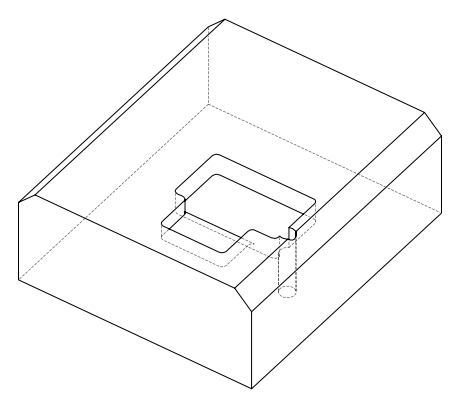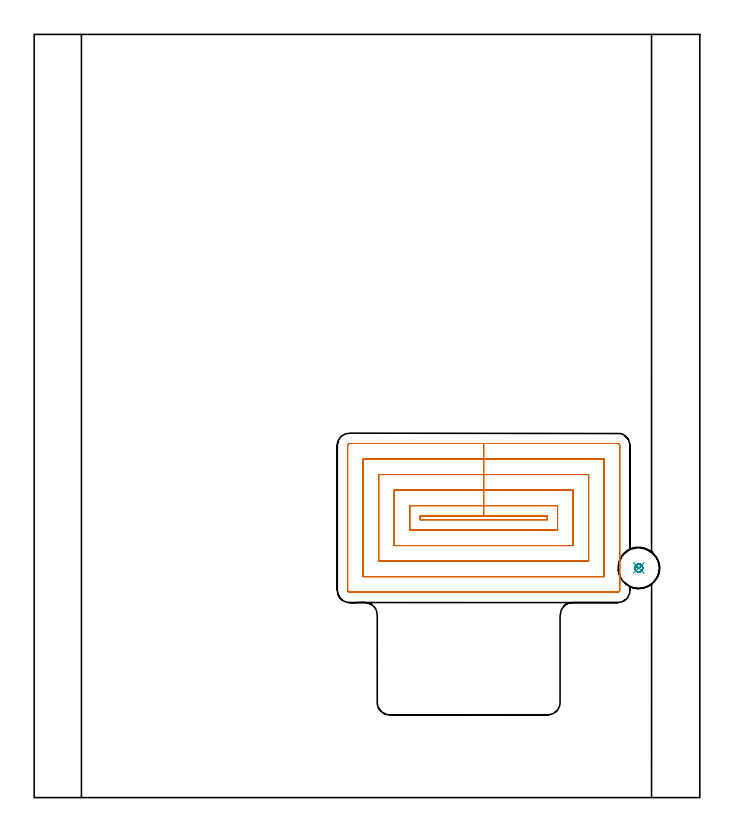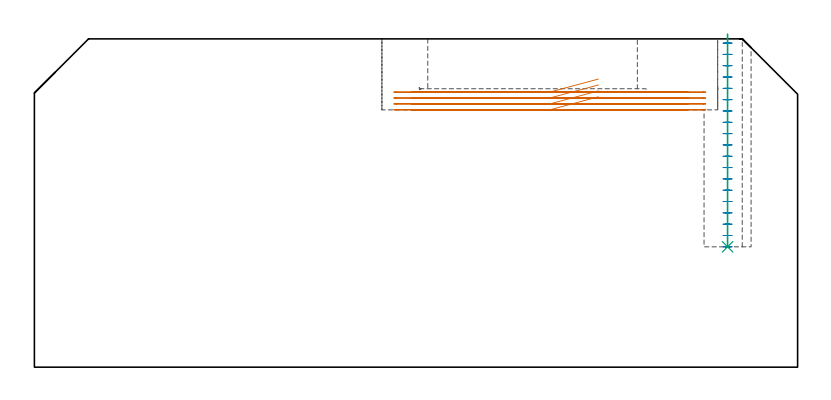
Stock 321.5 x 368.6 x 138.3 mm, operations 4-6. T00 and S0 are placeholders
(PLAN: 6 operations, 3 tool changes, 109.1 min)
(1 AREA_MILL | FG_CHAMFER_SURFACE | UGT0205_001 | 26.75 min | 95804 mm3)
(2 AREA_MILL_1 | FG_CHAMFER_SURFACE_1 | UGT0205_001 | 26.8 min | 100056 mm3)
(3 MILL_OPEN_POCKET | POCKET_OPEN | NXT0201_013 | Follow Part, ap 2.5, ae 75% | 40.69 min | 347681 mm3)
(4 MILL_RECTANGULAR_POCKET | POCKET_RECTANGULAR_STRAIGHT | NXT0201_013 | Follow Part, ap 2.5, ae 75% | 13.1 min | 102670 mm3)
(5 MILL_BLIND_HOLE_FROM_SOLID_MATERIAL | STEP1POCKET | NXT0201_012 | Spiral | 1.38 min | 19877 mm3)
(6 BORE_BLIND_HOLE | STEP1POCKET | UGT0332_076 | 0.36 min | 0 mm3)
(TOOL UGT0205_001 | Chamfer Mill 20 x 3 x 45 deg. | D20 FL50 Z2)
(TOOL NXT0201_013 | ENDMILL 10mm | D10 FL30 Z4)
(TOOL NXT0201_012 | ENDMILL 16mm [2P460-1600-NA 1630] | D16 FL38 Z6)
(TOOL UGT0332_076 | 19.75 mm Rough Boring Bar | D19.75)
(OP 4 MILL_RECTANGULAR_POCKET)
G17 G21 G94 G90
T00 M6
G54
G17 G0 G90 X237.6 Y136. S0 M3
G43 Z148.3 H0
Z121.372
G94 G1 X217.1 Z115.879 F250.
X186.4 F500.
Y134.2
X247.8
Y136.
X217.1
Y141.
X181.4
Y129.2
X252.8
Y141.
X217.1
Y148.5
X173.9
Y121.7
X260.3
Y148.5
X217.1
Y156.
X166.4
Y114.2
X267.8
Y156.
X217.1
Y163.5
X158.9
Y106.7
X275.3
Y163.5
X217.1
Y171.
X152.4
G3 X151.4 Y170. R1.
G1 Y100.2
G3 X152.4 Y99.2 R1.
G1 X281.8
G3 X282.8 Y100.2 R1.
G1 Y170.
G3 X281.8 Y171. R1.
G1 X217.1
X216.1
G0 X237.6 Y136. Z118.879
G1 X217.1 Z113.386 F250.
X186.4 F500.
Y134.2
X247.8
Y136.
X217.1
Y141.
X181.4
Y129.2
X252.8
Y141.
X217.1
Y148.5
X173.9
Y121.7
X260.3
Y148.5
X217.1
Y156.
X166.4
Y114.2
X267.8
Y156.
X217.1
Y163.5
X158.9
Y106.7
X275.3
Y163.5
X217.1
Y171.
X152.4
G3 X151.4 Y170. R1.
G1 Y100.2
G3 X152.4 Y99.2 R1.
G1 X281.8
G3 X282.8 Y100.2 R1.
G1 Y170.
G3 X281.8 Y171. R1.
G1 X217.1
X216.1
G0 X237.6 Y136. Z116.386
G1 X217.1 Z110.893 F250.
X186.4 F500.
Y134.2
X247.8
Y136.
X217.1
Y141.
X181.4
Y129.2
X252.8
Y141.
X217.1
Y148.5
X173.9
Y121.7
X260.3
Y148.5
X217.1
Y156.
X166.4
Y114.2
X267.8
Y156.
X217.1
Y163.5
X158.9
Y106.7
X275.3
Y163.5
X217.1
Y171.
X152.4
G3 X151.4 Y170. R1.
G1 Y100.2
G3 X152.4 Y99.2 R1.
G1 X281.8
G3 X282.8 Y100.2 R1.
G1 Y170.
G3 X281.8 Y171. R1.
G1 X217.1
X216.1
G0 X237.6 Y136. Z113.893
G1 X217.1 Z108.4 F250.
X186.4 F500.
Y134.2
X247.8
Y136.
X217.1
Y141.
X181.4
Y129.2
X252.8
Y141.
X217.1
Y148.5
X173.9
Y121.7
X260.3
Y148.5
X217.1
Y156.
X166.4
Y114.2
X267.8
Y156.
X217.1
Y163.5
X158.9
Y106.7
X275.3
Y163.5
X217.1
Y171.
X152.4
G3 X151.4 Y170. R1.
G1 Y100.2
G3 X152.4 Y99.2 R1.
G1 X281.8
G3 X282.8 Y100.2 R1.
G1 Y170.
G3 X281.8 Y171. R1.
G1 X217.1
X216.1
G0 Z148.3
M5
M2
(OP 5 MILL_BLIND_HOLE_FROM_SOLID_MATERIAL)
G17 G21 G94 G90
T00 M6
G54
G17 G0 G90 X292. Y110.9 S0 M3
G43 Z148.3 H1
Z136.532
G94 G3 X292.95 Y111.85 R0.95 F250.
X292. Y112.8 R0.95
X290.1 Y110.9 R1.9
X292. Y112.8 R-1.9
X291.05 Y111.85 R0.95
X292. Y110.9 R0.95
G0 Z131.763
G3 X292.95 Y111.85 R0.95
X292. Y112.8 R0.95
X290.1 Y110.9 R1.9
X292. Y112.8 R-1.9
X291.05 Y111.85 R0.95
X292. Y110.9 R0.95
G0 Z126.995
G3 X292.95 Y111.85 R0.95
X292. Y112.8 R0.95
X290.1 Y110.9 R1.9
X292. Y112.8 R-1.9
X291.05 Y111.85 R0.95
X292. Y110.9 R0.95
G0 Z122.226
G3 X292.95 Y111.85 R0.95
X292. Y112.8 R0.95
X290.1 Y110.9 R1.9
X292. Y112.8 R-1.9
X291.05 Y111.85 R0.95
X292. Y110.9 R0.95
G0 Z117.458
G3 X292.95 Y111.85 R0.95
X292. Y112.8 R0.95
X290.1 Y110.9 R1.9
X292. Y112.8 R-1.9
X291.05 Y111.85 R0.95
X292. Y110.9 R0.95
G0 Z112.689
G3 X292.95 Y111.85 R0.95
X292. Y112.8 R0.95
X290.1 Y110.9 R1.9
X292. Y112.8 R-1.9
X291.05 Y111.85 R0.95
X292. Y110.9 R0.95
G0 Z107.921
G3 X292.95 Y111.85 R0.95
X292. Y112.8 R0.95
X290.1 Y110.9 R1.9
X292. Y112.8 R-1.9
X291.05 Y111.85 R0.95
X292. Y110.9 R0.95
G0 Z103.153
G3 X292.95 Y111.85 R0.95
X292. Y112.8 R0.95
X290.1 Y110.9 R1.9
X292. Y112.8 R-1.9
X291.05 Y111.85 R0.95
X292. Y110.9 R0.95
G0 Z98.384
G3 X292.95 Y111.85 R0.95
X292. Y112.8 R0.95
X290.1 Y110.9 R1.9
X292. Y112.8 R-1.9
X291.05 Y111.85 R0.95
X292. Y110.9 R0.95
G0 Z93.616
G3 X292.95 Y111.85 R0.95
X292. Y112.8 R0.95
X290.1 Y110.9 R1.9
X292. Y112.8 R-1.9
X291.05 Y111.85 R0.95
X292. Y110.9 R0.95
G0 Z88.847
G3 X292.95 Y111.85 R0.95
X292. Y112.8 R0.95
X290.1 Y110.9 R1.9
X292. Y112.8 R-1.9
X291.05 Y111.85 R0.95
X292. Y110.9 R0.95
G0 Z84.079
G3 X292.95 Y111.85 R0.95
X292. Y112.8 R0.95
X290.1 Y110.9 R1.9
X292. Y112.8 R-1.9
X291.05 Y111.85 R0.95
X292. Y110.9 R0.95
G0 Z79.311
G3 X292.95 Y111.85 R0.95
X292. Y112.8 R0.95
X290.1 Y110.9 R1.9
X292. Y112.8 R-1.9
X291.05 Y111.85 R0.95
X292. Y110.9 R0.95
G0 Z74.542
G3 X292.95 Y111.85 R0.95
X292. Y112.8 R0.95
X290.1 Y110.9 R1.9
X292. Y112.8 R-1.9
X291.05 Y111.85 R0.95
X292. Y110.9 R0.95
G0 Z69.774
G3 X292.95 Y111.85 R0.95
X292. Y112.8 R0.95
X290.1 Y110.9 R1.9
X292. Y112.8 R-1.9
X291.05 Y111.85 R0.95
X292. Y110.9 R0.95
G0 Z65.005
G3 X292.95 Y111.85 R0.95
X292. Y112.8 R0.95
X290.1 Y110.9 R1.9
X292. Y112.8 R-1.9
X291.05 Y111.85 R0.95
X292. Y110.9 R0.95
G0 Z60.237
G3 X292.95 Y111.85 R0.95
X292. Y112.8 R0.95
X290.1 Y110.9 R1.9
X292. Y112.8 R-1.9
X291.05 Y111.85 R0.95
X292. Y110.9 R0.95
G0 Z55.468
G3 X292.95 Y111.85 R0.95
X292. Y112.8 R0.95
X290.1 Y110.9 R1.9
X292. Y112.8 R-1.9
X291.05 Y111.85 R0.95
X292. Y110.9 R0.95
G0 Z50.7
G3 X292.95 Y111.85 R0.95
X292. Y112.8 R0.95
X290.1 Y110.9 R1.9
X292. Y112.8 R-1.9
X291.05 Y111.85 R0.95
X292. Y110.9 R0.95
G0 Z148.3
M5
M2
(OP 6 BORE_BLIND_HOLE)
G17 G21 G94 G90
T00 M6
G54
G17 G0 G90 X292. Y110.9 S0 M3
G43 Z148.3 H0
G94 G85 G98 Z50.7 F250. R140.3
G80
M5
M2
